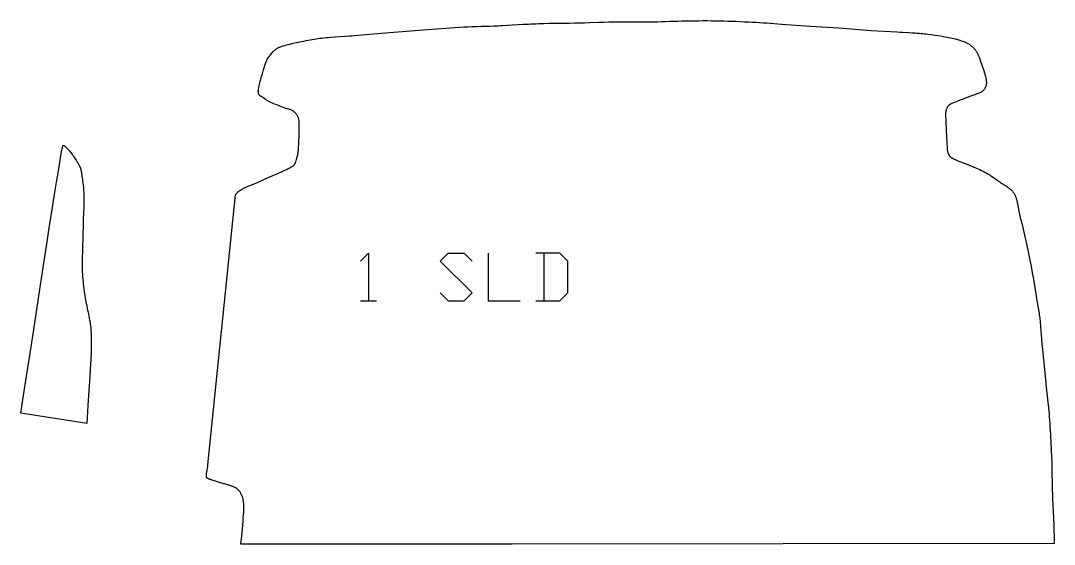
# Model space of a CAD drawing. Extents: x -3764 to 3128, y -3442 to 5238.
# Drawn here: x -3764 to -2117, y 96 to 929 of the extents above; entities that cross this region are included whole.
import ezdxf

# ---------------------------------------------------------------- set-up
doc = ezdxf.new("R2010")
doc.units = 0
doc.layers.add('Default_Layer', color=1, linetype='CONTINUOUS')

msp = doc.modelspace()

# ---------------------------------------------------------------- linework, layer by layer
at = {"layer": 'Default_Layer'}
for points in [[(-3465.2, 222.2), (-3421.4, 651.8), (-3421.2, 652.2), (-3421, 652.6), (-3420.7, 653), (-3420.5, 653.4), (-3420.2, 653.7), (-3419.9, 654.1), (-3419.3, 654.8), (-3418.7, 655.5), (-3418, 656.1), (-3417.3, 656.7), (-3416.6, 657.3), (-3415.8, 657.9), (-3415, 658.4), (-3414.2, 658.9), (-3413.4, 659.5), (-3411.8, 660.5), (-3410.2, 661.4), (-3409.4, 661.9), (-3408.4, 662.5), (-3407.2, 663), (-3406, 663.6), (-3404.6, 664.2), (-3403.2, 664.8), (-3400.1, 666.1), (-3393.5, 668.7), (-3390.3, 670), (-3388.8, 670.6), (-3387.3, 671.2), (-3377.1, 675.8), (-3361.7, 682.6), (-3353.9, 686.1), (-3347, 689.2), (-3341.8, 691.6), (-3340, 692.4), (-3338.9, 693), (-3337.5, 693.7), (-3336, 694.5), (-3334.5, 695.3), (-3333, 696.1), (-3332.2, 696.5), (-3331.5, 696.9), (-3330.9, 697.4), (-3330.2, 697.8), (-3329.6, 698.2), (-3329.1, 698.7), (-3328.6, 699.1), (-3328.2, 699.6), (-3327.8, 700), (-3327.4, 700.5), (-3327.1, 701), (-3326.8, 701.6), (-3326.5, 702.1), (-3326.2, 702.7), (-3326, 703.2), (-3325.8, 703.8), (-3325.3, 705), (-3324.9, 706.1), (-3324.2, 708.5), (-3323.8, 709.7), (-3323.4, 711.1), (-3323, 712.6), (-3322.6, 714.2), (-3322.3, 715.9), (-3321.9, 717.6), (-3321.6, 719.2), (-3321.4, 720.8), (-3321.3, 721.8), (-3321.2, 723.3), (-3321, 725.2), (-3320.9, 727.3), (-3320.6, 732.4), (-3320.3, 738), (-3320.1, 743.7), (-3319.9, 749), (-3319.8, 751.4), (-3319.8, 753.5), (-3319.7, 755.2), (-3319.7, 756.6), (-3319.8, 758.9), (-3319.8, 761.3), (-3319.8, 763.8), (-3319.8, 765), (-3319.9, 766.2), (-3320, 767.4), (-3320, 768.6), (-3320.2, 769.7), (-3320.3, 770.8), (-3320.5, 771.9), (-3320.7, 772.8), (-3320.9, 773.8), (-3321.1, 774.2), (-3321.2, 774.6), (-3321.5, 775.4), (-3321.9, 776.2), (-3322.3, 777), (-3322.7, 777.7), (-3323.1, 778.5), (-3323.6, 779.2), (-3324.1, 779.9), (-3324.6, 780.6), (-3325.2, 781.3), (-3325.7, 782), (-3326.3, 782.6), (-3327, 783.3), (-3327.6, 783.9), (-3328.2, 784.4), (-3328.9, 785), (-3329.6, 785.5), (-3330, 785.7), (-3330.3, 786), (-3331.1, 786.4), (-3331.9, 786.8), (-3332.7, 787.1), (-3333.5, 787.4), (-3334.4, 787.7), (-3335.2, 788), (-3336.1, 788.3), (-3337.9, 788.7), (-3339.7, 789.2), (-3340.6, 789.4), (-3341.5, 789.7), (-3342.3, 790), (-3343.2, 790.3), (-3348.3, 792.3), (-3351.8, 793.6), (-3355.5, 795.1), (-3359.1, 796.6), (-3362.4, 797.9), (-3365.1, 799.1), (-3366.1, 799.6), (-3366.9, 799.9), (-3368.1, 800.6), (-3369.3, 801.3), (-3370.5, 802), (-3371.7, 802.7), (-3372.8, 803.5), (-3374, 804.3), (-3376.2, 805.8), (-3376.7, 806.2), (-3377.3, 806.6), (-3378.4, 807.3), (-3379.6, 808), (-3380.2, 808.4), (-3380.8, 808.8), (-3381.3, 809.2), (-3381.9, 809.6), (-3382.4, 810), (-3382.8, 810.4), (-3383.3, 810.9), (-3383.7, 811.4), (-3383.9, 811.7), (-3384, 812), (-3384.2, 812.3), (-3384.3, 812.6), (-3384.5, 812.9), (-3384.6, 813.2), (-3384.7, 813.5), (-3384.7, 813.9), (-3384.9, 814.6), (-3384.9, 815.4), (-3385, 816.2), (-3385, 817), (-3384.9, 817.8), (-3384.8, 818.7), (-3384.7, 819.6), (-3384.6, 820.5), (-3384.3, 822.3), (-3383.7, 825.7), (-3383.5, 826.8), (-3383.1, 828.4), (-3382.6, 830.5), (-3381.9, 832.9), (-3381.2, 835.6), (-3380.4, 838.6), (-3378.6, 844.9), (-3376.8, 851.2), (-3375.9, 854.1), (-3375, 856.8), (-3374.3, 859.3), (-3373.6, 861.3), (-3373, 862.9), (-3372.8, 863.5), (-3372.6, 864), (-3372.2, 864.8), (-3371.9, 865.5), (-3371.5, 866.3), (-3371.1, 867.1), (-3370.7, 867.8), (-3370.2, 868.6), (-3369.3, 870.1), (-3368.4, 871.5), (-3367.4, 872.9), (-3366.4, 874.3), (-3365.3, 875.6), (-3364.2, 877), (-3363, 878.3), (-3361.7, 879.7), (-3361.1, 880.3), (-3360.4, 881), (-3359.8, 881.6), (-3359.1, 882.3), (-3358.4, 882.9), (-3357.7, 883.4), (-3356.9, 884), (-3356.2, 884.5), (-3355.4, 885.1), (-3354.6, 885.5), (-3353.8, 886), (-3352.9, 886.4), (-3351.8, 886.9), (-3350.7, 887.3), (-3349.6, 887.8), (-3348.3, 888.2), (-3347, 888.6), (-3345.7, 889), (-3343, 889.8), (-3340.2, 890.6), (-3334.9, 892), (-3333.4, 892.3), (-3331.6, 892.8), (-3327.1, 893.8), (-3321.7, 895), (-3318.7, 895.6), (-3315.6, 896.3), (-3312.3, 896.9), (-3309, 897.6), (-3305.7, 898.2), (-3302.4, 898.9), (-3299.1, 899.4), (-3296, 900), (-3292.9, 900.5), (-3290, 900.9), (-3287, 901.3), (-3283.9, 901.6), (-3280.7, 902), (-3277.3, 902.3), (-3273.8, 902.6), (-3270.1, 902.9), (-3262.7, 903.5), (-3255, 904), (-3247.3, 904.5), (-3239.6, 905), (-3235.9, 905.3), (-3232.3, 905.6), (-3176, 910.6), (-3115.6, 915.3), (-3108.3, 915.8), (-3100.9, 916.4), (-3086.1, 917.5), (-3078.7, 918), (-3071.5, 918.5), (-3064.3, 918.9), (-3057.4, 919.3), (-3054, 919.5), (-3050.6, 919.6), (-3043.8, 919.9), (-3037, 920.1), (-3030.2, 920.3), (-3023.3, 920.5), (-3016.5, 920.7), (-3009.7, 921), (-3002.9, 921.2), (-2999.4, 921.4), (-2995.8, 921.6), (-2988.2, 922), (-2971.9, 923), (-2963.4, 923.5), (-2954.9, 923.9), (-2950.7, 924.2), (-2946.5, 924.4), (-2942.4, 924.5), (-2938.3, 924.7), (-2934.2, 924.8), (-2930.2, 924.9), (-2922, 925.1), (-2913.9, 925.2), (-2905.7, 925.3), (-2889.3, 925.5), (-2881.1, 925.6), (-2872.9, 925.7), (-2865.3, 925.9), (-2857.6, 926.2), (-2842.1, 926.7), (-2834.4, 927), (-2826.9, 927.2), (-2819.5, 927.4), (-2812.3, 927.5), (-2808.7, 927.5), (-2805.2, 927.6), (-2798, 927.6), (-2790.7, 927.6), (-2783.5, 927.5), (-2776.4, 927.5), (-2769.3, 927.4), (-2762.5, 927.4), (-2759.1, 927.5), (-2755.8, 927.5), (-2752.6, 927.6), (-2749.3, 927.6), (-2742.8, 927.8), (-2736.3, 928), (-2729.8, 928.3), (-2723.3, 928.5), (-2716.8, 928.7), (-2710.3, 928.9), (-2707.1, 929), (-2703.8, 929), (-2697.2, 929.1), (-2690.5, 929.2), (-2683.7, 929.2), (-2676.9, 929.3), (-2670, 929.3), (-2663.3, 929.2), (-2656.6, 929.2), (-2650, 929), (-2643.5, 928.9), (-2636.9, 928.7), (-2630.3, 928.5), (-2623.6, 928.3), (-2617.1, 928), (-2610.7, 927.7), (-2604.4, 927.4), (-2598.5, 927.1), (-2592.6, 926.8), (-2586.8, 926.4), (-2581, 926), (-2575.1, 925.6), (-2563.5, 924.7), (-2557.7, 924.3), (-2551.8, 923.9), (-2505.4, 920.8), (-2460.3, 917.8), (-2409.4, 913.8), (-2368, 911.3), (-2363.1, 911), (-2358.3, 910.8), (-2348.6, 910.3), (-2343.7, 910), (-2338.9, 909.8), (-2336.5, 909.6), (-2334.1, 909.4), (-2331.6, 909.2), (-2329.2, 909), (-2326.7, 908.7), (-2324.1, 908.4), (-2321.5, 908.1), (-2318.7, 907.8), (-2313.2, 907.1), (-2307.6, 906.3), (-2302.4, 905.6), (-2297.7, 904.9), (-2293.7, 904.2), (-2290.5, 903.7), (-2287.9, 903.2), (-2285.3, 902.7), (-2282.6, 902.1), (-2280, 901.6), (-2277.3, 901), (-2274.8, 900.3), (-2273.5, 900), (-2272.3, 899.7), (-2271.1, 899.3), (-2269.9, 898.9), (-2267.6, 898.1), (-2265.2, 897.3), (-2262.7, 896.4), (-2261.5, 895.9), (-2260.3, 895.4), (-2259.1, 894.9), (-2258, 894.4), (-2256.9, 893.9), (-2255.8, 893.4), (-2254.8, 892.8), (-2253.8, 892.3), (-2252.9, 891.7), (-2252, 891.2), (-2251.2, 890.6), (-2250.4, 890), (-2249.6, 889.4), (-2248.9, 888.8), (-2248.1, 888.1), (-2247.4, 887.4), (-2246.6, 886.7), (-2245.9, 886), (-2245.2, 885.3), (-2244.5, 884.5), (-2243.9, 883.8), (-2243.2, 883), (-2242.6, 882.2), (-2242, 881.4), (-2241.4, 880.6), (-2240.9, 879.8), (-2240.4, 878.9), (-2239.8, 877.9), (-2239.3, 876.9), (-2238.8, 875.8), (-2238.3, 874.7), (-2237.8, 873.5), (-2237.3, 872.3), (-2236.9, 871), (-2235.9, 868.4), (-2235, 865.8), (-2234.1, 863.2), (-2233.3, 860.8), (-2231.4, 855.5), (-2230.4, 852.7), (-2229.5, 850), (-2228.6, 847.3), (-2227.8, 844.8), (-2227.5, 843.6), (-2227.2, 842.6), (-2227, 841.6), (-2226.8, 840.7), (-2226.4, 839), (-2226.1, 837.3), (-2225.8, 835.6), (-2225.6, 834.7), (-2225.5, 833.8), (-2225.4, 832.9), (-2225.3, 832.1), (-2225.3, 831.2), (-2225.2, 830.4), (-2225.3, 829.6), (-2225.3, 828.8), (-2225.4, 828.1), (-2225.5, 827.3), (-2225.7, 826.6), (-2225.9, 825.9), (-2226.1, 825.2), (-2226.4, 824.5), (-2226.6, 823.8), (-2227, 823.1), (-2227.3, 822.5), (-2227.6, 821.8), (-2228, 821.2), (-2228.4, 820.5), (-2228.9, 819.9), (-2229.3, 819.3), (-2229.8, 818.8), (-2230.3, 818.2), (-2230.8, 817.7), (-2231.3, 817.2), (-2231.9, 816.7), (-2232.5, 816.2), (-2233.1, 815.8), (-2233.8, 815.5), (-2234.5, 815.1), (-2235.2, 814.8), (-2235.9, 814.4), (-2236.7, 814.1), (-2238.2, 813.6), (-2239.8, 813), (-2241.3, 812.5), (-2242, 812.2), (-2242.8, 811.9), (-2243.9, 811.4), (-2245.6, 810.8), (-2250.6, 808.9), (-2257, 806.5), (-2264.1, 803.9), (-2267.7, 802.5), (-2271.2, 801.1), (-2274.5, 799.8), (-2277.5, 798.6), (-2280.2, 797.5), (-2281.3, 796.9), (-2282.3, 796.5), (-2283.2, 796), (-2283.9, 795.6), (-2284.4, 795.3), (-2284.6, 795.2), (-2284.8, 795), (-2285.3, 794.5), (-2285.8, 793.9), (-2286.3, 793.3), (-2286.8, 792.7), (-2287.2, 792.1), (-2287.5, 791.4), (-2287.9, 790.7), (-2288.2, 790), (-2288.5, 789.3), (-2288.8, 788.6), (-2289.1, 787.8), (-2289.3, 787.1), (-2289.5, 786.3), (-2289.7, 785.6), (-2289.9, 784.9), (-2290, 784.1), (-2290.1, 783.6), (-2290.2, 782.8), (-2290.2, 781.7), (-2290.2, 780.4), (-2290.2, 777.2), (-2290.1, 773.2), (-2289.9, 768.6), (-2289.7, 763.6), (-2289.5, 758.2), (-2289.2, 752.8), (-2288.9, 747.3), (-2288.7, 742), (-2288.4, 737.1), (-2288.1, 732.5), (-2287.9, 728.7), (-2287.6, 725.5), (-2287.5, 723.3), (-2287.4, 722.6), (-2287.3, 722.2), (-2287.1, 721.1), (-2286.8, 720), (-2286.5, 718.8), (-2286.4, 718.3), (-2286.2, 717.7), (-2286, 717.2), (-2285.8, 716.7), (-2285.6, 716.1), (-2285.3, 715.6), (-2285.1, 715.1), (-2284.8, 714.7), (-2284.4, 714.2), (-2284.1, 713.8), (-2283.7, 713.3), (-2283.2, 712.9), (-2282.7, 712.5), (-2282.1, 712), (-2281.4, 711.6), (-2280.7, 711.1), (-2279.9, 710.7), (-2279.2, 710.3), (-2277.5, 709.4), (-2275.9, 708.6), (-2272.7, 707), (-2271.8, 706.6), (-2270.6, 706.1), (-2269.2, 705.5), (-2267.5, 704.9), (-2263.6, 703.4), (-2259.3, 701.8), (-2254.9, 700.1), (-2250.6, 698.4), (-2248.6, 697.7), (-2246.7, 696.9), (-2245.1, 696.2), (-2243.6, 695.6), (-2241, 694.4), (-2238.3, 693.3), (-2235.7, 692.1), (-2233.1, 690.8), (-2230.5, 689.6), (-2227.9, 688.2), (-2226.7, 687.6), (-2225.4, 686.9), (-2224.1, 686.2), (-2222.9, 685.5), (-2221.6, 684.7), (-2220.4, 684), (-2219.2, 683.2), (-2218, 682.5), (-2215.6, 680.9), (-2213.2, 679.3), (-2210.8, 677.6), (-2208.5, 676), (-2203.9, 672.6), (-2202.6, 671.7), (-2201.3, 670.8), (-2199.9, 669.9), (-2198.5, 669), (-2195.4, 667.1), (-2193.8, 666.1), (-2192.3, 665), (-2190.7, 663.9), (-2189.2, 662.7), (-2188.4, 662.2), (-2187.7, 661.6), (-2186.9, 660.9), (-2186.2, 660.3), (-2185.5, 659.7), (-2184.9, 659), (-2184.2, 658.4), (-2183.6, 657.7), (-2183, 657), (-2182.4, 656.3), (-2181.9, 655.5), (-2181.4, 654.8), (-2180.9, 654), (-2180.4, 653.2), (-2180, 652.3), (-2179.6, 651.4), (-2179.2, 650.4), (-2178.8, 649.3), (-2178.4, 648.2), (-2178, 647.1), (-2177.7, 646), (-2177.3, 644.8), (-2177, 643.6), (-2176.7, 642.3), (-2176.1, 639.7), (-2175.5, 637.1), (-2175, 634.4), (-2174.5, 631.7), (-2173.4, 626.2), (-2172.9, 623.6), (-2172.4, 621), (-2171.9, 618.4), (-2171.3, 616), (-2169, 606.7), (-2166.7, 597.3), (-2165.6, 592.6), (-2164.5, 588), (-2163.4, 583.3), (-2162.3, 578.6), (-2161.3, 573.8), (-2160.3, 568.8), (-2159.2, 563.7), (-2158.2, 558.5), (-2157.2, 553.3), (-2156.2, 548.1), (-2154.2, 537.9), (-2152.3, 527.9), (-2150.5, 517.8), (-2148.7, 507.8), (-2147, 497.7), (-2145.2, 486.8), (-2144.2, 480.9), (-2143.2, 474.9), (-2142.2, 469.1), (-2141.4, 463.5), (-2141, 460.9), (-2140.6, 458.3), (-2140.3, 456), (-2140, 453.7), (-2139.8, 451.6), (-2139.6, 449.5), (-2139.4, 447.4), (-2139.2, 445.2), (-2138.9, 441), (-2138.6, 436.7), (-2138, 428.2), (-2137.7, 423.9), (-2137.5, 421.8), (-2137.4, 419.6), (-2136.9, 415.2), (-2136.4, 410.5), (-2135.4, 400.4), (-2134.2, 389.9), (-2133.1, 379.6), (-2129.3, 341.1), (-2128.3, 331.7), (-2127.3, 322.2), (-2126.8, 317.5), (-2126.4, 312.8), (-2125.9, 308), (-2125.5, 303.3), (-2125.1, 298.4), (-2124.8, 293.3), (-2124.4, 287.9), (-2124, 282.5), (-2123.6, 276.9), (-2123.3, 271.3), (-2123, 265.8), (-2122.7, 260.3), (-2122.4, 254.8), (-2122.2, 249), (-2121.9, 243), (-2121.7, 236.9), (-2121.3, 224.5), (-2120.9, 212.2), (-2120.1, 167.3), (-2117.6, 127.1), (-2117.1, 96.8), (-2549, 96.4), (-2980.9, 96.1), (-3412.8, 95.7), (-3410.6, 113.9), (-3409.3, 132.7), (-3409.1, 135.3), (-3408.9, 138), (-3408.5, 143.3), (-3408.3, 145.9), (-3408.1, 148.4), (-3408.1, 149.6), (-3408, 150.8), (-3408, 151.9), (-3408, 153), (-3408.1, 155.1), (-3408.1, 157.2), (-3408.2, 159.4), (-3408.3, 160.5), (-3408.4, 161.5), (-3408.5, 162.6), (-3408.6, 163.6), (-3408.7, 164.7), (-3408.9, 165.7), (-3409, 166.7), (-3409.3, 167.7), (-3409.5, 168.7), (-3409.8, 169.6), (-3410.1, 170.5), (-3410.4, 171.5), (-3410.8, 172.4), (-3411.2, 173.4), (-3411.7, 174.3), (-3412.1, 175.2), (-3412.6, 176.2), (-3413.1, 177.1), (-3413.6, 178), (-3414.1, 178.8), (-3414.7, 179.6), (-3415.2, 180.4), (-3415.8, 181.1), (-3416.3, 181.8), (-3416.9, 182.5), (-3417.5, 183), (-3418, 183.5), (-3418.6, 184), (-3419.3, 184.5), (-3419.9, 184.9), (-3420.6, 185.3), (-3421.3, 185.7), (-3422, 186), (-3422.7, 186.4), (-3423.4, 186.7), (-3424.1, 187), (-3425.6, 187.6), (-3427.1, 188.1), (-3428.5, 188.7), (-3429.2, 189), (-3429.9, 189.2), (-3431.3, 189.7), (-3432.8, 190.2), (-3434.3, 190.6), (-3437.2, 191.4), (-3438.7, 191.8), (-3440.1, 192.2), (-3458.4, 197.9), (-3459, 198.2), (-3459.6, 198.4), (-3460.2, 198.6), (-3460.8, 198.8), (-3462.1, 199.1), (-3462.7, 199.3), (-3463.3, 199.5), (-3463.9, 199.7), (-3464.5, 200), (-3465, 200.2), (-3465.5, 200.5), (-3465.8, 200.7), (-3466, 200.8), (-3466.2, 201), (-3466.5, 201.2), (-3466.7, 201.4), (-3466.8, 201.7), (-3467, 201.9), (-3467.2, 202.2), (-3467.3, 202.5), (-3467.4, 202.8), (-3467.5, 203.2), (-3467.6, 203.6), (-3467.6, 204), (-3467.6, 204.5), (-3467.6, 205), (-3467.6, 205.6), (-3467.6, 206.7), (-3467.4, 208), (-3467.3, 209.3), (-3467.1, 210.7), (-3466.8, 212.2), (-3466.6, 213.7), (-3466, 216.7), (-3465.5, 219.5), (-3465.3, 220.9), (-3465.2, 222.2)], [(-3658.3, 288.2), (-3763.5, 304.6), (-3759.1, 332.8), (-3754.3, 363.6), (-3749.2, 396.5), (-3743.9, 430.9), (-3733, 501.4), (-3727.6, 536.4), (-3722.4, 570.3), (-3717.4, 602.6), (-3712.7, 632.6), (-3708.4, 659.7), (-3706.4, 672), (-3704.6, 683.4), (-3702.9, 693.7), (-3701.4, 702.9), (-3700, 710.9), (-3698.8, 717.6), (-3697.9, 723), (-3697.4, 725.2), (-3697.1, 727), (-3696.8, 728.4), (-3696.5, 729.5), (-3696.4, 729.9), (-3696.3, 730.1), (-3696.2, 730.3), (-3696.1, 730.4), (-3695.9, 730.5), (-3695.7, 730.5), (-3695.4, 730.6), (-3695.2, 730.6), (-3695, 730.6), (-3694.7, 730.5), (-3694.5, 730.5), (-3694.3, 730.4), (-3694.1, 730.3), (-3693.8, 730.1), (-3693.4, 729.9), (-3693, 729.5), (-3692.5, 729.1), (-3692.1, 728.7), (-3691.7, 728.3), (-3690.9, 727.3), (-3690.1, 726.4), (-3689.7, 726), (-3689.3, 725.6), (-3688.9, 725.3), (-3688.5, 724.8), (-3687.4, 723.7), (-3686.3, 722.4), (-3685.1, 720.9), (-3683.9, 719.4), (-3682.7, 717.9), (-3681.6, 716.5), (-3680.6, 715.2), (-3679.7, 713.9), (-3678.8, 712.6), (-3677.9, 711.3), (-3677.1, 710), (-3675.4, 707.4), (-3673.9, 705), (-3673.2, 703.8), (-3672.5, 702.6), (-3671.7, 701.4), (-3671, 700.2), (-3670.3, 699), (-3669.7, 697.8), (-3669.4, 697.2), (-3669.1, 696.6), (-3668.8, 696), (-3668.6, 695.4), (-3668.3, 694.8), (-3668.2, 694.1), (-3668, 693.5), (-3667.8, 692.9), (-3667.5, 691.6), (-3667.3, 690.3), (-3667.1, 689), (-3666.9, 687.7), (-3666.7, 686.5), (-3666.5, 685.2), (-3666.2, 683.6), (-3665.9, 681.4), (-3665.1, 676.2), (-3664.8, 673.4), (-3664.4, 670.7), (-3664.1, 668.3), (-3663.9, 666.2), (-3663.7, 664.5), (-3663.6, 662.7), (-3663.5, 660.9), (-3663.4, 659.1), (-3663.2, 655.5), (-3663.1, 652), (-3663, 650.1), (-3663, 648), (-3663, 643.5), (-3663.1, 638.7), (-3663.1, 634), (-3663.2, 629.2), (-3663.4, 624), (-3663.8, 613.2), (-3664.7, 577.8), (-3664.8, 574.9), (-3664.9, 571.9), (-3665.1, 565.8), (-3665.3, 559.5), (-3665.5, 553.4), (-3665.6, 547.3), (-3665.7, 544.4), (-3665.7, 541.6), (-3665.8, 538.8), (-3665.7, 536.2), (-3665.7, 533.7), (-3665.6, 531.3), (-3665.5, 528.9), (-3665.3, 526.5), (-3665.2, 524.1), (-3665, 521.6), (-3664.7, 519.1), (-3664.5, 516.6), (-3664.2, 514.1), (-3663.9, 511.6), (-3663.4, 506.8), (-3662.8, 502.3), (-3662.2, 498.2), (-3661.7, 494.6), (-3661.2, 491.3), (-3660.7, 488), (-3660.1, 484.7), (-3659.5, 481.5), (-3658.2, 474.9), (-3657.6, 471.7), (-3657, 468.4), (-3656.3, 465.2), (-3655.7, 462), (-3655, 458.8), (-3654.3, 455.6), (-3653.7, 452.3), (-3653.4, 450.7), (-3653.1, 449.1), (-3652.8, 447.5), (-3652.6, 445.9), (-3652.3, 444.3), (-3652.2, 442.7), (-3652, 441.1), (-3651.9, 439.5), (-3651.7, 437.9), (-3651.6, 436.3), (-3651.6, 434.7), (-3651.5, 433.1), (-3651.4, 429.9), (-3651.4, 426.7), (-3651.4, 423.5), (-3651.4, 417.1), (-3651.3, 413.8), (-3651.3, 410.4), (-3651.4, 407), (-3651.4, 403.4), (-3651.5, 399.9), (-3651.5, 396.3), (-3651.6, 392.8), (-3651.8, 389.3), (-3651.9, 387), (-3652.1, 383.7), (-3652.6, 374.3), (-3653.4, 362.1), (-3654.3, 347.9), (-3656.4, 316.9), (-3658.3, 288.2)]]:
    msp.add_lwpolyline(points, close=True, dxfattribs=at)
for points in [[(-3222.1, 546.7), (-3209.4, 559.4), (-3209.4, 483.2)], [(-3095.1, 495.9), (-3082.4, 483.2), (-3057, 483.2), (-3044.3, 495.9), (-3095.1, 546.7), (-3082.4, 559.4), (-3057, 559.4), (-3044.3, 546.7)], [(-3018.9, 559.4), (-3018.9, 483.2), (-2968.1, 483.2)], [(-2942.7, 483.2), (-2904.6, 483.2), (-2891.9, 495.9), (-2891.9, 546.7), (-2904.6, 559.4), (-2942.7, 559.4)], [(-2930, 559.4), (-2930, 483.2)], [(-3222.1, 483.2), (-3196.7, 483.2)]]:
    msp.add_lwpolyline(points, dxfattribs=at)

doc.saveas('drawing.dxf')
